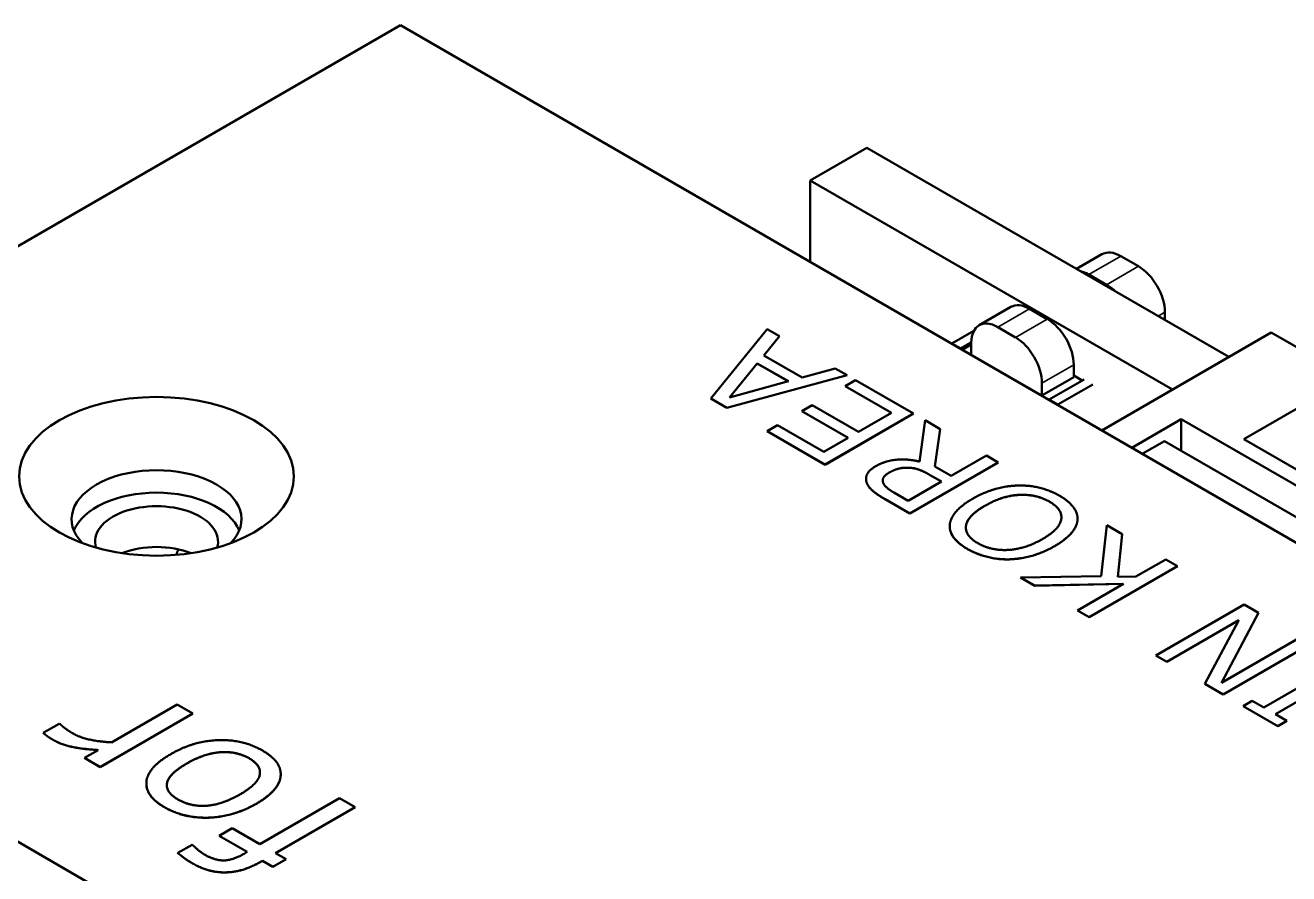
# Model space of a CAD drawing. Header units: millimetres. Extents: x 3118 to 4801, y 919 to 1849.
# Drawn here: x 3929.93 to 3955.21, y 1659.35 to 1676.32 of the extents above; entities that cross this region are included whole.
import ezdxf

# ---------------------------------------------------------------- set-up
doc = ezdxf.new("R2010")
doc.units = ezdxf.units.MM
doc.header["$LTSCALE"] = 1.8
doc.layers.add('외형선(ISO)', color=7, linetype='Continuous', lineweight=50)
doc.layers.add('좁은 외형선(ISO)', color=7, linetype='Continuous', lineweight=35)

msp = doc.modelspace()

# ---------------------------------------------------------------- linework, layer by layer
at = {"layer": '외형선(ISO)'}
for p, q in [((3911.978, 1661.618), (3937.434, 1676.315)), ((3937.434, 1676.315), (4003.619, 1638.103)), ((3946.767, 1673.866), (3945.636, 1673.212)), ((3946.767, 1673.866), (3954.015, 1669.681)), ((3945.636, 1673.212), (3945.636, 1671.579)), ((3952.884, 1669.028), (3945.636, 1673.212)), ((3951.476, 1671.735), (3950.967, 1671.441)), ((3952.205, 1671.494), (3951.851, 1671.698)), ((3951.569, 1671.126), (3951.215, 1671.33)), ((3949.652, 1670.682), (3949.016, 1670.314)), ((3950.381, 1670.44), (3950.027, 1670.644)), ((3952.735, 1670.42), (3952.735, 1670.575)), ((3944.775, 1670.24), (3943.651, 1668.848)), ((3945.025, 1670.096), (3944.775, 1670.24)), ((3948.912, 1670.205), (3948.473, 1669.951)), ((3949.744, 1670.073), (3949.391, 1670.277)), ((3954.864, 1670.171), (3951.47, 1668.211)), ((3959.389, 1667.558), (3954.864, 1670.171)), ((3944.707, 1669.713), (3945.025, 1670.096)), ((3945.025, 1670.095), (3944.708, 1669.712)), ((3945.025, 1670.095), (3945.025, 1670.096)), ((3948.473, 1669.951), (3948.473, 1669.941)), ((3948.65, 1669.849), (3948.473, 1669.951)), ((3948.65, 1669.849), (3948.86, 1669.971)), ((3948.65, 1669.839), (3948.65, 1669.849)), ((3948.677, 1669.824), (3948.86, 1669.93)), ((3948.86, 1669.971), (3948.86, 1669.726)), ((3945.477, 1669.269), (3944.707, 1669.713)), ((3948.86, 1669.726), (3950.275, 1668.909)), ((3944.019, 1668.872), (3944.578, 1669.553)), ((3944.578, 1669.552), (3944.02, 1668.872)), ((3944.578, 1669.553), (3945.199, 1669.194)), ((3944.578, 1669.552), (3944.578, 1669.553)), ((3945.199, 1669.193), (3944.578, 1669.552)), ((3946.139, 1669.453), (3945.477, 1669.269)), ((3946.377, 1669.315), (3946.139, 1669.453)), ((3950.911, 1669.277), (3950.911, 1669.522)), ((3943.966, 1668.666), (3946.377, 1669.315)), ((3946.377, 1669.314), (3943.966, 1668.665)), ((3945.199, 1669.194), (3944.019, 1668.872)), ((3946.543, 1669.219), (3946.334, 1669.099)), ((3946.334, 1669.099), (3947.262, 1668.563)), ((3946.334, 1669.098), (3946.334, 1669.099)), ((3947.261, 1668.562), (3946.334, 1669.098)), ((3946.377, 1669.314), (3946.377, 1669.315)), ((3947.706, 1668.548), (3946.543, 1669.219)), ((3950.911, 1669.277), (3950.275, 1668.909)), ((3950.275, 1668.909), (3950.275, 1669.154)), ((3951.116, 1669.232), (3950.418, 1668.829)), ((3950.595, 1668.727), (3951.293, 1669.13)), ((3951.081, 1669.212), (3950.911, 1669.309)), ((3943.651, 1668.848), (3943.966, 1668.666)), ((3943.651, 1668.847), (3943.651, 1668.848)), ((3943.966, 1668.665), (3943.651, 1668.847)), ((3943.966, 1668.665), (3943.966, 1668.666)), ((3945.677, 1668.72), (3945.468, 1668.599)), ((3945.468, 1668.599), (3946.396, 1668.063)), ((3945.468, 1668.598), (3945.468, 1668.599)), ((3946.395, 1668.063), (3945.468, 1668.598)), ((3946.605, 1668.184), (3945.677, 1668.72)), ((3950.418, 1668.829), (3950.418, 1668.819)), ((3950.595, 1668.727), (3950.418, 1668.829)), ((3950.595, 1668.717), (3950.595, 1668.727)), ((3955.589, 1668.773), (3954.316, 1668.038)), ((3945.938, 1667.527), (3947.706, 1668.548)), ((3947.706, 1668.547), (3945.938, 1667.526)), ((3947.262, 1668.563), (3946.605, 1668.184)), ((3947.706, 1668.547), (3947.706, 1668.548)), ((3947.934, 1668.416), (3947.826, 1667.586)), ((3948.24, 1668.24), (3947.934, 1668.416)), ((3953.061, 1668.436), (3952.071, 1667.864)), ((3958.93, 1665.047), (3953.061, 1668.436)), ((3953.061, 1668.436), (3953.061, 1667.807)), ((3944.984, 1668.32), (3944.775, 1668.199)), ((3944.775, 1668.199), (3945.938, 1667.527)), ((3944.775, 1668.198), (3944.775, 1668.199)), ((3945.938, 1667.526), (3944.775, 1668.198)), ((3945.912, 1667.784), (3944.984, 1668.32)), ((3948.129, 1667.492), (3948.24, 1668.24)), ((3948.24, 1668.239), (3948.129, 1667.492)), ((3948.24, 1668.239), (3948.24, 1668.24)), ((3946.396, 1668.063), (3945.912, 1667.784)), ((3952.728, 1667.999), (3952.283, 1667.742)), ((3952.728, 1667.999), (3958.173, 1664.855)), ((3954.316, 1668.038), (3955.412, 1667.405)), ((3949.162, 1667.707), (3948.459, 1667.301)), ((3949.397, 1667.571), (3949.162, 1667.707)), ((3945.938, 1667.526), (3945.938, 1667.527)), ((3949.397, 1667.571), (3947.63, 1666.55)), ((3947.63, 1666.551), (3949.397, 1667.571)), ((3948.025, 1667.326), (3948.263, 1667.188)), ((3948.262, 1667.188), (3948.025, 1667.325)), ((3948.459, 1667.301), (3948.129, 1667.492)), ((3949.397, 1667.571), (3949.397, 1667.571)), ((3946.753, 1667.243), (3946.753, 1667.244)), ((3948.263, 1667.188), (3947.598, 1666.804)), ((3947.135, 1666.837), (3947.63, 1666.551)), ((3947.63, 1666.55), (3947.135, 1666.836)), ((3947.598, 1666.804), (3947.321, 1666.964)), ((3947.63, 1666.55), (3947.63, 1666.551)), ((3950.987, 1666.444), (3950.987, 1666.445)), ((3951.575, 1666.314), (3951.462, 1665.298)), ((3951.879, 1666.138), (3951.575, 1666.314)), ((3948.428, 1666.296), (3948.428, 1666.297)), ((3951.791, 1665.281), (3951.879, 1666.138)), ((3951.879, 1666.138), (3951.792, 1665.281)), ((3951.879, 1666.138), (3951.879, 1666.138)), ((3933.191, 1665.748), (3933.191, 1665.777)), ((3952.754, 1665.633), (3952.155, 1665.288)), ((3952.989, 1665.498), (3952.754, 1665.633)), ((3951.462, 1665.298), (3949.845, 1665.272)), ((3951.221, 1664.477), (3952.989, 1665.498)), ((3952.989, 1665.497), (3951.221, 1664.476)), ((3952.989, 1665.497), (3952.989, 1665.498)), ((3949.845, 1665.272), (3950.13, 1665.107)), ((3949.845, 1665.271), (3949.845, 1665.272)), ((3950.13, 1665.106), (3949.845, 1665.271)), ((3951.905, 1665.144), (3950.13, 1665.106)), ((3950.13, 1665.107), (3951.907, 1665.144)), ((3950.13, 1665.106), (3950.13, 1665.107)), ((3951.907, 1665.144), (3950.986, 1664.613)), ((3952.155, 1665.288), (3951.791, 1665.281)), ((3983.456, 1628.993), (3921.655, 1664.674)), ((3950.986, 1664.613), (3951.221, 1664.477)), ((3950.986, 1664.612), (3950.986, 1664.613)), ((3951.221, 1664.476), (3950.986, 1664.612)), ((3954.32, 1664.73), (3952.552, 1663.709)), ((3953.867, 1663.165), (3954.61, 1664.562)), ((3954.61, 1664.561), (3953.867, 1663.165)), ((3954.61, 1664.562), (3954.32, 1664.73)), ((3954.61, 1664.561), (3954.61, 1664.562)), ((3951.221, 1664.476), (3951.221, 1664.477)), ((3952.771, 1663.582), (3954.214, 1664.415)), ((3954.214, 1664.414), (3952.771, 1663.581)), ((3954.214, 1664.415), (3953.536, 1663.141)), ((3955.448, 1664.078), (3953.867, 1663.165)), ((3955.668, 1663.951), (3953.9, 1662.93)), ((3953.9, 1662.931), (3955.668, 1663.951)), ((3952.552, 1663.709), (3952.771, 1663.582)), ((3952.552, 1663.708), (3952.552, 1663.709)), ((3952.771, 1663.581), (3952.552, 1663.708)), ((3952.771, 1663.581), (3952.771, 1663.582)), ((3956.119, 1663.482), (3954.712, 1662.67)), ((3954.947, 1662.534), (3956.354, 1663.346)), ((3956.354, 1663.346), (3954.948, 1662.534)), ((3953.536, 1663.141), (3953.9, 1662.931)), ((3953.536, 1663.14), (3953.536, 1663.141)), ((3953.9, 1662.93), (3953.536, 1663.14)), ((3953.9, 1662.93), (3953.9, 1662.931)), ((3954.481, 1662.803), (3954.301, 1662.699)), ((3954.712, 1662.67), (3954.481, 1662.803)), ((3931.426, 1661.48), (3933.283, 1662.552)), ((3933.283, 1662.551), (3931.426, 1661.479)), ((3932.97, 1662.732), (3931.653, 1661.972)), ((3933.283, 1662.552), (3932.97, 1662.732)), ((3933.283, 1662.551), (3933.283, 1662.552)), ((3954.301, 1662.699), (3954.998, 1662.297)), ((3954.301, 1662.698), (3954.301, 1662.699)), ((3954.998, 1662.296), (3954.301, 1662.698)), ((3955.178, 1662.401), (3954.947, 1662.534)), ((3930.608, 1662.346), (3930.287, 1662.161)), ((3930.624, 1662.337), (3930.608, 1662.346)), ((3954.998, 1662.297), (3955.178, 1662.401)), ((3955.178, 1662.4), (3954.998, 1662.296)), ((3954.998, 1662.296), (3954.998, 1662.297)), ((3955.178, 1662.4), (3955.178, 1662.401)), ((3930.287, 1662.16), (3930.287, 1662.161)), ((3931.388, 1661.819), (3931.113, 1661.66)), ((3931.426, 1661.479), (3931.113, 1661.66)), ((3931.113, 1661.66), (3931.426, 1661.48)), ((3931.113, 1661.66), (3931.113, 1661.66)), ((3931.426, 1661.479), (3931.426, 1661.48)), ((3935.041, 1661.335), (3935.041, 1661.336)), ((3932.352, 1661.146), (3932.352, 1661.147)), ((3936.217, 1660.858), (3934.623, 1659.938)), ((3936.53, 1660.677), (3936.217, 1660.858)), ((3934.936, 1659.757), (3936.53, 1660.677)), ((3936.53, 1660.676), (3934.936, 1659.756)), ((3936.53, 1660.676), (3936.53, 1660.677)), ((3934.071, 1660.256), (3933.808, 1660.104)), ((3934.623, 1659.938), (3934.071, 1660.256)), ((3934.369, 1659.78), (3933.808, 1660.104)), ((3933.808, 1660.104), (3934.37, 1659.78)), ((3933.808, 1660.104), (3933.808, 1660.104)), ((3933.265, 1659.926), (3932.978, 1659.76)), ((3932.978, 1659.76), (3932.978, 1659.76)), ((3933.281, 1659.917), (3933.265, 1659.926)), ((3934.37, 1659.78), (3934.307, 1659.744)), ((3935.146, 1659.636), (3934.936, 1659.757)), ((3934.612, 1659.57), (3934.673, 1659.605)), ((3934.673, 1659.604), (3934.612, 1659.569)), ((3934.673, 1659.605), (3934.883, 1659.484)), ((3934.673, 1659.604), (3934.673, 1659.605)), ((3934.883, 1659.483), (3934.673, 1659.604)), ((3934.883, 1659.484), (3935.146, 1659.636)), ((3935.146, 1659.635), (3934.883, 1659.483)), ((3934.883, 1659.483), (3934.883, 1659.484)), ((3935.146, 1659.635), (3935.146, 1659.636))]:
    msp.add_line(p, q, dxfattribs=at)
for centre, major_axis, start_param, end_param in [((3951.851, 1671.085), (-0.375, 0.65), 5.497787, 6.283185), ((3951.215, 1670.718), (-0.375, 0.65), 5.497787, 5.825855), ((3952.205, 1670.881), (-0.375, 0.65), 3.926991, 5.497787), ((3951.569, 1670.514), (-0.375, 0.65), 5.169719, 5.497787), ((3950.027, 1670.032), (-0.375, 0.65), 5.497787, 6.283185), ((3949.391, 1669.665), (-0.375, 0.65), 5.497787, 7.068583), ((3950.381, 1669.828), (-0.375, 0.65), 3.926991, 5.497787), ((3949.744, 1669.461), (-0.375, 0.65), 3.926991, 5.497787), ((3932.555, 1666.435), (1.7, 0), 5.772545, 9.935418), ((3932.555, 1665.986), (1.7, 0), 0.230814, 2.910779), ((3932.555, 1665.986), (-1.23, 0), 2.97351, 6.451268), ((3932.555, 1665.17), (-1.23, 0), 4.11372, 5.311058), ((3933.969, 1665.741), (0.8, 1.386), 1.829431, 1.906147)]:
    msp.add_ellipse(centre, major_axis=major_axis, ratio=0.57735, start_param=start_param, end_param=end_param, dxfattribs=at)
msp.add_ellipse((3932.555, 1667.293), major_axis=(2.75, 0), ratio=0.57735, dxfattribs=at)
for points in [[(3947.826, 1667.586), (3947.592, 1667.646), (3947.143, 1667.608), (3946.951, 1667.497)], [(3946.951, 1667.497), (3946.81, 1667.416), (3946.735, 1667.247), (3946.771, 1667.157)], [(3947.096, 1667.166), (3947.074, 1667.225), (3947.138, 1667.323), (3947.213, 1667.366)], [(3947.213, 1667.366), (3947.312, 1667.424), (3947.493, 1667.47), (3947.596, 1667.466)], [(3947.596, 1667.466), (3947.493, 1667.469), (3947.312, 1667.423), (3947.213, 1667.366)], [(3948.025, 1667.325), (3947.912, 1667.39), (3947.708, 1667.463), (3947.596, 1667.466)], [(3947.596, 1667.466), (3947.708, 1667.464), (3947.912, 1667.391), (3948.025, 1667.326)], [(3946.771, 1667.156), (3946.753, 1667.2), (3946.753, 1667.243)], [(3946.771, 1667.157), (3946.803, 1667.077), (3946.974, 1666.929), (3947.135, 1666.837)], [(3947.135, 1666.836), (3946.974, 1666.928), (3946.803, 1667.076), (3946.771, 1667.156)], [(3947.321, 1666.964), (3947.226, 1667.019), (3947.112, 1667.117), (3947.096, 1667.166)], [(3949.791, 1667.109), (3949.569, 1667.104), (3949.106, 1666.972), (3948.888, 1666.846)], [(3950.63, 1666.903), (3950.439, 1667.013), (3950.019, 1667.116), (3949.791, 1667.109)], [(3948.888, 1666.846), (3948.669, 1666.719), (3948.441, 1666.454), (3948.429, 1666.323)], [(3949.132, 1666.705), (3949.48, 1666.906), (3950.161, 1666.939), (3950.425, 1666.787)], [(3950.425, 1666.786), (3950.161, 1666.938), (3949.48, 1666.905), (3949.132, 1666.704)], [(3950.986, 1666.419), (3950.996, 1666.548), (3950.816, 1666.796), (3950.63, 1666.903)], [(3948.989, 1665.958), (3948.722, 1666.112), (3948.787, 1666.506), (3949.132, 1666.705)], [(3950.425, 1666.787), (3950.689, 1666.634), (3950.633, 1666.24), (3950.285, 1666.039)], [(3950.664, 1666.474), (3950.663, 1666.648), (3950.425, 1666.786)], [(3948.429, 1666.323), (3948.419, 1666.195), (3948.596, 1665.949), (3948.787, 1665.839)], [(3950.529, 1665.898), (3950.748, 1666.025), (3950.975, 1666.289), (3950.986, 1666.419)], [(3950.986, 1666.418), (3950.975, 1666.288), (3950.748, 1666.024), (3950.529, 1665.898)], [(3950.987, 1666.444), (3950.987, 1666.431), (3950.986, 1666.418)], [(3948.787, 1665.839), (3948.97, 1665.733), (3949.403, 1665.627), (3949.622, 1665.633)], [(3949.622, 1665.633), (3949.403, 1665.626), (3948.97, 1665.733), (3948.787, 1665.838)], [(3950.285, 1666.039), (3949.94, 1665.84), (3949.259, 1665.802), (3948.989, 1665.958)], [(3950.529, 1665.898), (3950.312, 1665.773), (3949.855, 1665.64), (3949.622, 1665.633)], [(3949.622, 1665.633), (3949.855, 1665.641), (3950.312, 1665.773), (3950.529, 1665.898)], [(3930.883, 1662.15), (3930.794, 1662.202), (3930.679, 1662.287), (3930.624, 1662.337)], [(3930.287, 1662.161), (3930.348, 1662.112), (3930.412, 1662.065), (3930.495, 1662.017)], [(3930.495, 1662.017), (3930.412, 1662.064), (3930.348, 1662.111), (3930.287, 1662.16)], [(3930.495, 1662.017), (3930.643, 1661.932), (3931.053, 1661.84), (3931.388, 1661.819)], [(3931.653, 1661.972), (3931.424, 1661.985), (3931.028, 1662.066), (3930.883, 1662.15)], [(3934.675, 1661.809), (3934.285, 1662.034), (3933.293, 1662), (3932.839, 1661.737)], [(3933.162, 1661.551), (3933.515, 1661.755), (3934.158, 1661.797), (3934.406, 1661.653)], [(3934.406, 1661.653), (3934.158, 1661.796), (3933.515, 1661.754), (3933.162, 1661.55)], [(3934.554, 1660.747), (3935.008, 1661.01), (3935.069, 1661.581), (3934.675, 1661.809)], [(3932.839, 1661.737), (3932.384, 1661.475), (3932.323, 1660.901), (3932.713, 1660.676)], [(3932.982, 1660.831), (3932.732, 1660.976), (3932.8, 1661.342), (3933.162, 1661.551)], [(3934.406, 1661.653), (3934.659, 1661.508), (3934.58, 1661.136), (3934.231, 1660.934)], [(3934.625, 1661.371), (3934.625, 1661.527), (3934.406, 1661.653)], [(3932.713, 1660.675), (3932.352, 1660.884), (3932.352, 1661.146)], [(3932.713, 1660.676), (3933.107, 1660.449), (3934.099, 1660.485), (3934.554, 1660.747)], [(3934.554, 1660.746), (3934.099, 1660.484), (3933.107, 1660.448), (3932.713, 1660.675)], [(3934.231, 1660.934), (3933.869, 1660.725), (3933.237, 1660.684), (3932.982, 1660.831)], [(3933.287, 1659.544), (3933.184, 1659.603), (3933.037, 1659.712), (3932.978, 1659.76)], [(3932.978, 1659.76), (3933.037, 1659.713), (3933.184, 1659.604), (3933.287, 1659.545)], [(3933.515, 1659.728), (3933.453, 1659.764), (3933.319, 1659.878), (3933.281, 1659.917)], [(3934.307, 1659.744), (3934.075, 1659.61), (3933.715, 1659.612), (3933.515, 1659.728)], [(3933.287, 1659.545), (3933.598, 1659.365), (3934.281, 1659.379), (3934.612, 1659.57)], [(3934.612, 1659.569), (3934.281, 1659.378), (3933.598, 1659.364), (3933.287, 1659.544)]]:
    msp.add_open_spline(points, degree=2, dxfattribs=at)
for points, knots in [([(3947.213, 1667.366), (3947.138, 1667.322), (3947.087, 1667.244), (3947.087, 1667.212)], [0, 0, 0, 1, 1.59089, 1.59089, 1.59089]), ([(3949.132, 1666.704), (3948.787, 1666.505), (3948.751, 1666.287), (3948.751, 1666.266)], [0, 0, 0, 1, 1.107373, 1.107373, 1.107373]), ([(3948.787, 1665.838), (3948.596, 1665.948), (3948.428, 1666.182), (3948.428, 1666.296)], [0, 0, 0, 1, 1.89781, 1.89781, 1.89781]), ([(3931.387, 1661.818), (3931.052, 1661.839), (3930.643, 1661.931), (3930.495, 1662.017)], [0.001903, 0.001903, 0.001903, 1, 2, 2, 2]), ([(3933.162, 1661.55), (3932.8, 1661.341), (3932.762, 1661.136), (3932.762, 1661.115)], [0, 0, 0, 1, 1.119424, 1.119424, 1.119424]), ([(3935.041, 1661.335), (3935.041, 1661.315), (3935.008, 1661.009), (3934.554, 1660.746)], [0.928571, 0.928571, 0.928571, 1, 2, 2, 2])]:
    msp.add_open_spline(points, degree=2, knots=knots, dxfattribs=at)
at = {"layer": '좁은 외형선(ISO)'}
for p, q in [((3951.851, 1671.698), (3951.215, 1671.33)), ((3952.205, 1671.494), (3951.569, 1671.126)), ((3950.027, 1670.644), (3949.391, 1670.277)), ((3950.381, 1670.44), (3949.744, 1670.073)), ((3952.735, 1670.575), (3952.601, 1670.497)), ((3950.911, 1669.522), (3950.275, 1669.154)), ((3947.213, 1667.366), (3947.213, 1667.366)), ((3947.596, 1667.466), (3947.596, 1667.466)), ((3948.025, 1667.325), (3948.025, 1667.326)), ((3946.771, 1667.156), (3946.771, 1667.157)), ((3947.135, 1666.836), (3947.135, 1666.837)), ((3949.132, 1666.704), (3949.132, 1666.705)), ((3950.425, 1666.786), (3950.425, 1666.787)), ((3950.986, 1666.418), (3950.986, 1666.419)), ((3948.787, 1665.838), (3948.787, 1665.839)), ((3950.529, 1665.898), (3950.529, 1665.898)), ((3949.622, 1665.633), (3949.622, 1665.633)), ((3930.495, 1662.017), (3930.495, 1662.017)), ((3933.162, 1661.55), (3933.162, 1661.551)), ((3934.406, 1661.653), (3934.406, 1661.653)), ((3934.554, 1660.746), (3934.554, 1660.747)), ((3932.713, 1660.675), (3932.713, 1660.676)), ((3933.287, 1659.544), (3933.287, 1659.545)), ((3934.612, 1659.569), (3934.612, 1659.57))]:
    msp.add_line(p, q, dxfattribs=at)

doc.saveas('drawing.dxf')
